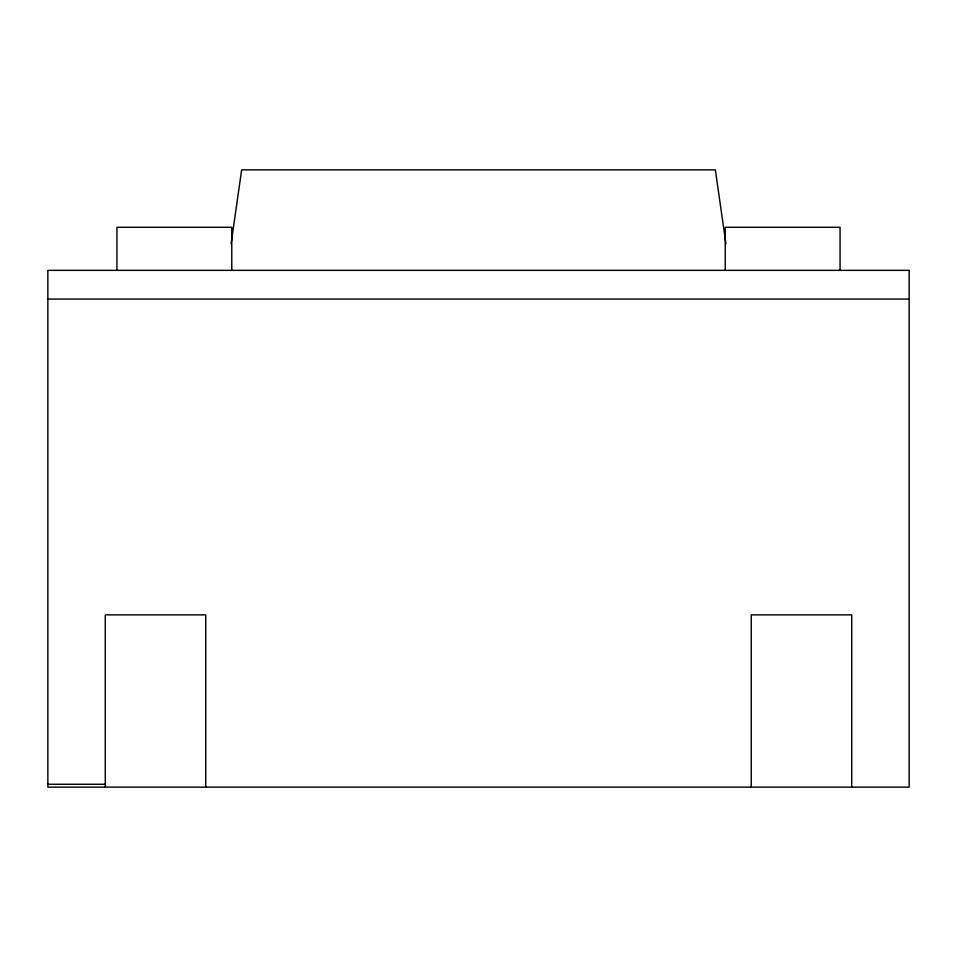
<?xml version="1.0" encoding="UTF-8"?>
<svg xmlns="http://www.w3.org/2000/svg" width="957" height="957" viewBox="0 0 957 957"><rect width="100%" height="100%" fill="white"/><g stroke="black" fill="none" stroke-linecap="round" stroke-linejoin="round"><path stroke-width="1.44" d="M231.092 243.748L241.643 169.868L715.358 169.868L725.908 243.748M47.85 299.062L909.15 299.062M47.85 784.262L105.27 784.262M851.73 787.133L851.73 614.873L751.245 614.873L751.245 787.133M840.067 270.353L840.067 227.287L725.227 227.287L725.227 270.353M231.773 270.353L231.773 227.287L116.933 227.287L116.933 270.353M205.755 787.133L205.755 614.873L105.27 614.873L105.27 787.133M909.15 270.353L47.85 270.353L47.85 787.133L909.15 787.133L909.15 270.353"/></g></svg>
